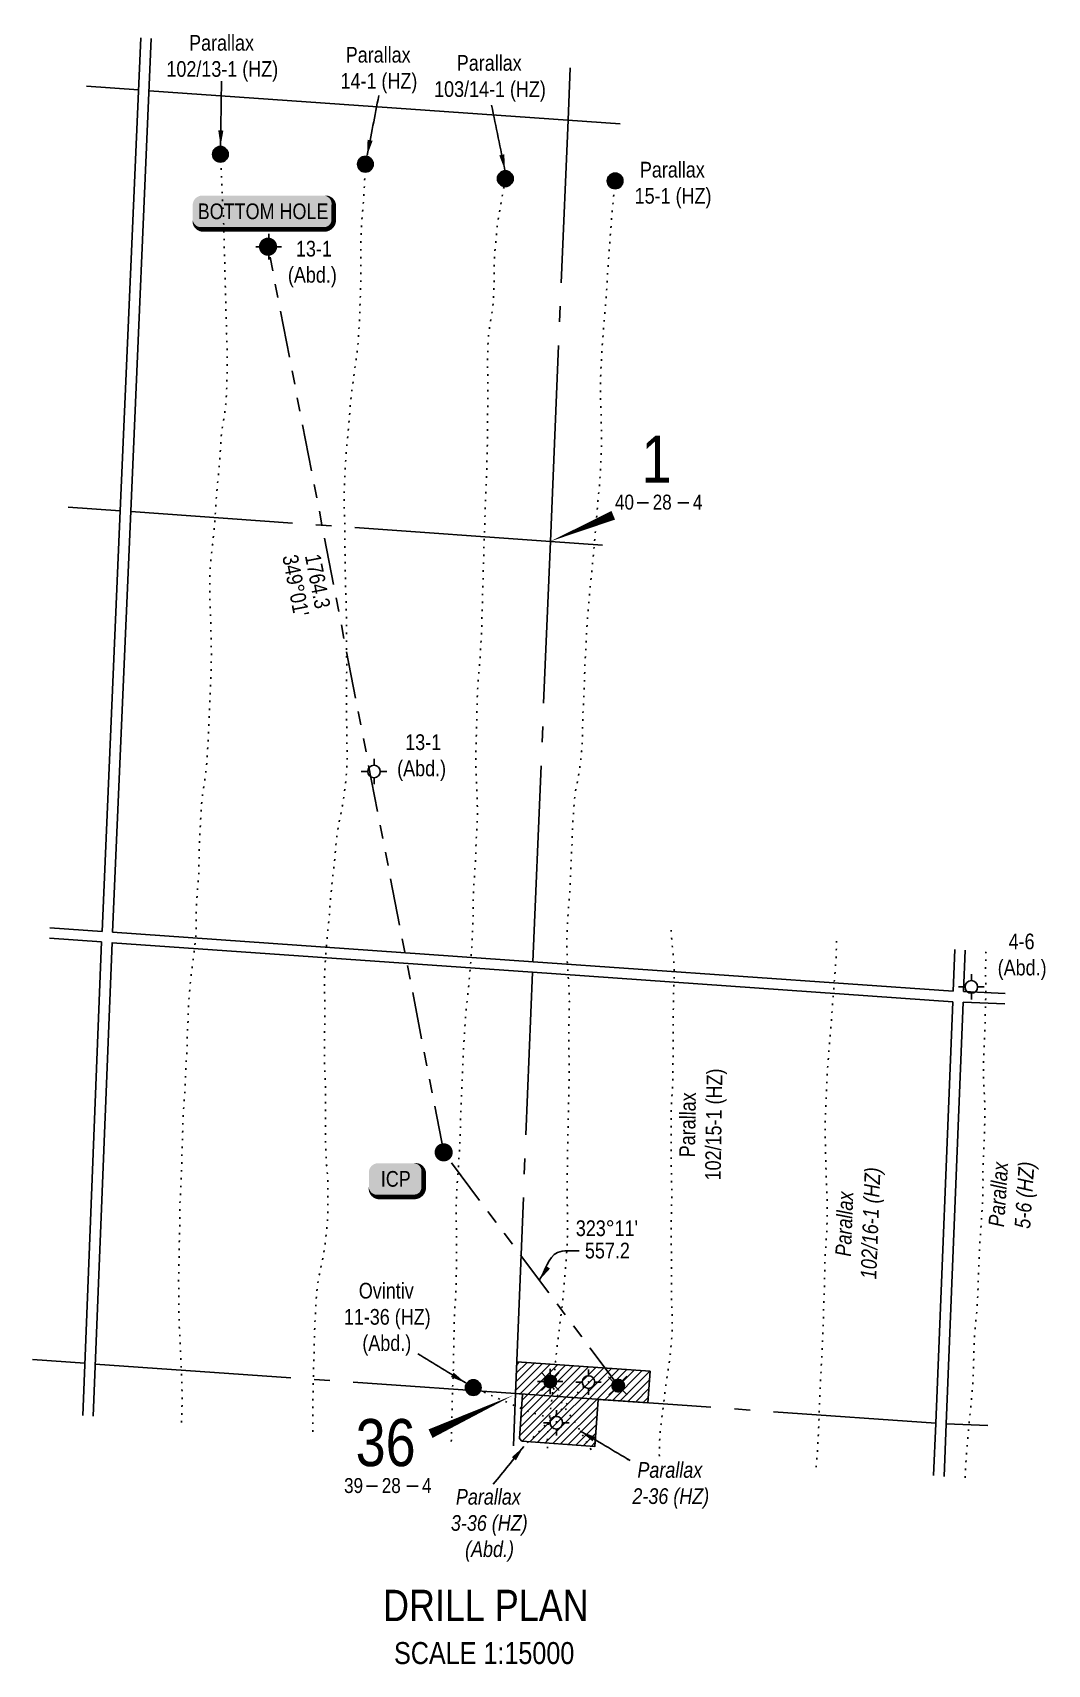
# Model space of a CAD drawing. Extents: x 301555 to 305504, y 5808283 to 5811840.
# Drawn here: x 304829 to 305476, y 5808348 to 5809388 of the extents above; entities that cross this region are included whole.
import ezdxf
from ezdxf.enums import TextEntityAlignment as Align

# ---------------------------------------------------------------- set-up
doc = ezdxf.new("R2010")
doc.units = 0
doc.header["$LTSCALE"] = 5
for name, pattern in [('foc-DOT', [1, 0.2, -0.8]), ('foc-DRILLPATH', [14.75, 6, -1.75, 1.75, -1.75, 1.75, -1.75]), ('foc-QUARTERLINE', [33, 25, -3, 2, -3])]:
    doc.linetypes.add(name, pattern=pattern)
for name, color, linetype in [('10', 1, 'Continuous'), ('9', 3, 'Continuous'), ('AS-DRILL', 8, 'foc-DOT'), ('AS-DRILL-T', 8, 'Continuous'), ('C-WS-S', 8, 'Continuous'), ('CG-NOTES', 7, 'Continuous'), ('DETAIL-T', 7, 'Continuous'), ('DRILL-T', 8, 'Continuous'), ('F-WS-S', 8, 'Continuous'), ('L-BD', 7, 'Continuous'), ('L-MON', 1, 'Continuous'), ('L-QSEC', 8, 'foc-QUARTERLINE'), ('L-SEC', 7, 'Continuous'), ('L-SECLBL', 7, 'Continuous'), ('P-PDRILLPATH', 12, 'foc-DRILLPATH'), ('P-PROPOSED', 10, 'Continuous')]:
    doc.layers.add(name, color=color, linetype=linetype)
doc.layers.add('P-PROPOSED-EXISTING-H', color=7, linetype='Continuous', true_color=0xffeebd)
doc.styles.add('80', font='ARIALN.TTF', dxfattribs={"height": 10})
doc.styles.add('80CG', font='ARIALN.TTF', dxfattribs={"height": 10})
doc.styles.add('80L', font='ARIALN.TTF', dxfattribs={"height": 10})
doc.styles.add('SIMPLEX', font='ARIALN.TTF')
doc.dimstyles.new('Compass 5 000', dxfattribs={"dimscale": 5, "dimtxt": 9, "dimasz": 2, "dimexe": 0.2, "dimexo": 0.0625, "dimgap": 0.5, "dimtad": 0, "dimtih": 1, "dimtoh": 1, "dimzin": 0, "dimdsep": 46, "dimtxsty": '80CG', "dimcen": 0.1, "dimse1": 1, "dimse2": 1, "dimclrd": 256, "dimclrt": 256, "dimaunit": 1, "dimadec": 4, "dimazin": 0, "dimtfac": 0.06, "dimtofl": 0, "dimtmove": 0, "dimatfit": 1, "dimfxl": 0.2, "dimtolj": 1, "dimtzin": 0, "dimlwd": -1, "dimarcsym": 0})

# ---------------------------------------------------------------- blocks, each defined once
blk = doc.blocks.new('GAS')
h = blk.add_hatch(color=255)
h.dxf.hatch_style = 1
edge = h.paths.add_edge_path()
edge.add_arc((0, 0), 0.9, 0, 360)
for p, q in [((-0.81, 0), (-1.62, 0)), ((-0.57, 0.57), (-1.14, 1.14)), ((0, 0.81), (0, 1.62)), ((0.57, 0.57), (1.14, 1.14)), ((1.62, 0), (0.81, 0)), ((-0.57, -0.57), (-1.14, -1.14)), ((0, -0.81), (0, -1.62)), ((1.14, -1.14), (0.57, -0.57))]:
    blk.add_line(p, q)
blk.add_circle((0, 0), 0.8)
blk = doc.blocks.new('GABD')
for p, q in [((-0.81, 0), (-1.62, 0)), ((0, 0.81), (0, 1.62)), ((1.62, 0), (0.81, 0)), ((0, -0.81), (0, -1.62))]:
    blk.add_line(p, q)
blk.add_circle((0, 0), 0.8)
blk = doc.blocks.new('WC')
at = {"layer": 'L-MON'}
h = blk.add_hatch(color=255, dxfattribs=at)
h.dxf.hatch_style = 1
edge = h.paths.add_edge_path()
edge.add_arc((0, 0), 0.9, 0, 360)
at = {"layer": 'L-MON', "color": 240, "flags": 128}
for points in [[(-0.62, 0.5), (-1.23, 1.12)], [(0.52, 0.61), (1.13, 1.21)], [(-1.18, -1.18), (-0.56, -0.57)], [(1.16, -1.18), (0.56, -0.57)]]:
    blk.add_lwpolyline(points, dxfattribs=at)
at = {"layer": 'L-MON', "color": 240}
for radius in [0.8, 0.373]:
    blk.add_circle((0, 0), radius, dxfattribs=at)
blk = doc.blocks.new('BH-Existing')
at = {"layer": 'AS-DRILL-T'}
h = blk.add_hatch(color=256, dxfattribs=at)
h.dxf.hatch_style = 1
edge = h.paths.add_edge_path()
edge.add_arc((0, 0), 0.5, 0, 360)
blk.add_circle((0, 0), 0.5, dxfattribs=at)
blk = doc.blocks.new('L-SECLBL')
at = {"layer": '9', "color": 7}
for p, q in [((-5.1, -27.8), (-12.3, -27.8)), ((20.7, -27.8), (13.5, -27.8))]:
    blk.add_line(p, q, dxfattribs=at)
at = {"layer": '10', "color": 2, "style": 'SIMPLEX'}
blk.add_attdef('SEC', text='', height=30, dxfattribs=at).set_placement((0, 0), align=Align.MIDDLE)
at = {"layer": '10', "color": 5, "style": '80L'}
blk.add_attdef('TWP', text='', height=9.5, dxfattribs=at).set_placement((-14.4, -27.4), align=Align.MIDDLE_RIGHT)
blk.add_attdef('RGE', text='', height=9.5, dxfattribs=at).set_placement((3.6, -27.4), align=Align.MIDDLE_CENTER)
blk.add_attdef('MER', text='', height=9.5, dxfattribs=at).set_placement((23.2, -27.4), align=Align.MIDDLE_LEFT)
blk = doc.blocks.new('plbh')
at = {"layer": 'L-MON'}
h = blk.add_hatch(color=255, dxfattribs=at)
h.dxf.hatch_style = 1
edge = h.paths.add_edge_path()
edge.add_arc((0, 0), 1.16, 0, 360)
h = blk.add_hatch(color=256, dxfattribs=at)
h.dxf.hatch_style = 1
h.paths.add_polyline_path([(-0.96, 0, 1), (0.96, 0, 1)])
h.paths.add_polyline_path([(0.91, 0, -1), (-0.91, 0, -1)], flags=16)
h.paths.add_polyline_path([(0.45, 0, -1), (-0.45, 0, -1)], flags=0)
h = blk.add_hatch(color=256, dxfattribs=at)
h.dxf.hatch_style = 1
h.paths.add_polyline_path([(-0.45, 0, 1), (0.45, 0, 1)])
h.paths.add_polyline_path([(0.4, 0, -1), (-0.4, 0, -1)], flags=16)
at = {"layer": 'L-MON', "color": 240}
for radius in [0.96, 0.91, 0.45, 0.4]:
    blk.add_circle((0, 0), radius, dxfattribs=at)
blk = doc.blocks.new('*U528')
h = blk.add_hatch(color=255)
edge = h.paths.add_edge_path()
edge.add_line((-11.5, -11.5), (11.5, -11.5))
edge.add_arc((11.5, -5.5), 6, 270, 360)
edge.add_line((17.5, -5.5), (17.5, 4))
edge.add_arc((11.5, 4), 6, 0, 90)
edge.add_line((11.5, 10), (-11.5, 10))
edge.add_arc((-11.5, 4), 6, 90, 180)
edge.add_line((-17.5, 4), (-17.5, -5.5))
edge.add_arc((-11.5, -5.5), 6, 180, 270)
at = {"color": 14, "flags": 128}
blk.add_lwpolyline([(-11.5, -11.5, 3, 3, 0), (11.5, -11.5, 3, 3, 0.414214), (17.5, -5.5, 3, 3, 0), (17.5, 4, 3, 0, 0.414214), (11.5, 10, 0, 0, 0), (-11.5, 10, 0, 0, 0.414214), (-17.5, 4, 0, 0, 0), (-17.5, -5.5, 0, 3, 0.414214)], format="xyseb", close=True, dxfattribs=at)
at = {"color": 14, "style": '80'}
blk.add_attdef('ENTER_TEXT_001', (-26.8, -4.9), '', height=10, dxfattribs=at)
blk = doc.blocks.new('*U529')
h = blk.add_hatch(color=255)
edge = h.paths.add_edge_path()
edge.add_line((-39, -11.5), (39, -11.5))
edge.add_arc((39, -5.5), 6, 270, 360)
edge.add_line((45, -5.5), (45, 4))
edge.add_arc((39, 4), 6, 0, 90)
edge.add_line((39, 10), (-39, 10))
edge.add_arc((-39, 4), 6, 90, 180)
edge.add_line((-45, 4), (-45, -5.5))
edge.add_arc((-39, -5.5), 6, 180, 270)
at = {"color": 14, "flags": 128}
blk.add_lwpolyline([(-39, -11.5, 3, 3, 0), (39, -11.5, 3, 3, 0.414214), (45, -5.5, 3, 3, 0), (45, 4, 3, 0, 0.414214), (39, 10, 0, 0, 0), (-39, 10, 0, 0, 0.414214), (-45, 4, 0, 0, 0), (-45, -5.5, 0, 3, 0.414214)], format="xyseb", close=True, dxfattribs=at)
at = {"color": 14, "style": '80'}
blk.add_attdef('ENTER_TEXT_001', (-26.8, -4.9), '', height=10, dxfattribs=at)

msp = doc.modelspace()

# ---------------------------------------------------------------- hatches: boundary and pattern name
at = {"layer": 'P-PROPOSED-EXISTING-H'}
h = msp.add_hatch(dxfattribs=at)
h.set_pattern_fill('ANSI31', color=256, scale=1.16659, style=0)
h.set_pattern_definition([(45, (204316.027, 3872232.2263), (-2.619068446, 2.619068446), [])])
h.paths.add_polyline_path([(305222.41, 5808534.521), (305220.986, 5808514.252), (305189.4, 5808516.471), (305187.298, 5808486.546), (305140.716, 5808489.818), (305139.17, 5808491.597), (305141.155, 5808519.859), (305136.597, 5808520.179), (305137.411, 5808540.49)])

# ---------------------------------------------------------------- linework, layer by layer
at = {"layer": 'AS-DRILL', "flags": 128}
for points in [[(304923.502, 5808501.73), (304923.748, 5808506.508), (304923.852, 5808512.905), (304923.871, 5808519.206), (304923.797, 5808525.671), (304923.494, 5808531.898), (304923.203, 5808538.292), (304923.016, 5808544.688), (304922.706, 5808551.079), (304922.368, 5808557.438), (304922.06, 5808563.895), (304921.838, 5808570.326), (304921.861, 5808576.727), (304921.852, 5808583.126), (304921.687, 5808589.491), (304921.707, 5808595.888), (304921.903, 5808602.352), (304922.009, 5808608.55), (304922.084, 5808614.982), (304922.236, 5808621.348), (304922.437, 5808627.778), (304922.48, 5808634.145), (304922.509, 5808640.609), (304922.801, 5808647.036), (304923.127, 5808653.428), (304923.364, 5808659.823), (304923.618, 5808666.218), (304923.82, 5808672.582), (304923.972, 5808678.944), (304924.206, 5808685.34), (304924.398, 5808691.704), (304924.648, 5808698.099), (304925.073, 5808704.517), (304925.505, 5808710.972), (304925.883, 5808717.392), (304926.159, 5808723.753), (304926.422, 5808730.147), (304926.821, 5808736.5), (304927.111, 5808742.96), (304927.289, 5808749.391), (304927.598, 5808755.751), (304927.861, 5808761.979), (304928.06, 5808768.339), (304928.492, 5808774.79), (304929.111, 5808781.227), (304929.717, 5808787.331), (304930.506, 5808793.681), (304931.343, 5808799.923), (304932.118, 5808806.243), (304932.734, 5808812.544), (304932.861, 5808819.007), (304932.797, 5808825.472), (304933.038, 5808831.9), (304933.491, 5808838.281), (304934.022, 5808844.591), (304934.472, 5808850.975), (304934.654, 5808857.339), (304934.723, 5808863.805), (304934.917, 5808870.202), (304935.269, 5808876.557), (304935.581, 5808882.916), (304935.875, 5808889.309), (304936.311, 5808895.69), (304937.007, 5808902.051), (304937.926, 5808908.149), (304938.86, 5808914.48), (304939.554, 5808920.877), (304939.98, 5808927.229), (304940.376, 5808933.614), (304940.679, 5808940.074), (304940.894, 5808946.504), (304941.162, 5808952.832), (304941.448, 5808959.222), (304941.695, 5808965.617), (304942.046, 5808971.938), (304942.379, 5808978.33), (304942.526, 5808984.726), (304942.593, 5808991.125), (304942.501, 5808997.391), (304942.356, 5809003.822), (304942.211, 5809010.186), (304942.015, 5809016.616), (304941.763, 5809023.044), (304941.546, 5809029.508), (304941.507, 5809035.938), (304941.671, 5809042.337), (304942.009, 5809048.762), (304942.633, 5809055.162), (304943.377, 5809061.487), (304944.018, 5809067.886), (304944.603, 5809074.225), (304945.08, 5809080.607), (304945.481, 5809087.027), (304945.912, 5809093.444), (304946.448, 5809099.821), (304947.093, 5809106.224), (304947.695, 5809112.662), (304948.163, 5809119.011), (304948.518, 5809125.432), (304949.021, 5809131.814), (304949.933, 5809138.146), (304950.954, 5809144.463), (304951.696, 5809150.815), (304952.186, 5809157.191), (304952.465, 5809163.478), (304952.574, 5809169.842), (304952.652, 5809176.271), (304952.668, 5809182.665), (304952.538, 5809189.062), (304952.33, 5809195.492), (304952.136, 5809201.889), (304951.949, 5809208.355), (304951.786, 5809214.516), (304951.645, 5809220.814), (304951.445, 5809227.21), (304951.268, 5809233.606), (304951.124, 5809239.97), (304950.932, 5809246.333), (304950.751, 5809252.698), (304950.599, 5809259.063), (304950.445, 5809265.424), (304950.217, 5809271.722), (304949.888, 5809278.147), (304949.555, 5809284.472), (304949.246, 5809290.896), (304948.941, 5809297.257), (304948.711, 5809302.15), (304948.341, 5809310.138)], [(305007.324, 5808495.844), (305007.338, 5808500.11), (305007.198, 5808506.61), (305007.238, 5808513.074), (305007.411, 5808519.472), (305007.51, 5808525.903), (305007.676, 5808532.369), (305007.868, 5808538.733), (305008.036, 5808545.161), (305008.155, 5808551.528), (305008.311, 5808557.994), (305008.596, 5808564.418), (305008.952, 5808570.875), (305009.274, 5808577.301), (305009.655, 5808583.721), (305010.379, 5808590.047), (305011.47, 5808596.351), (305012.8, 5808602.646), (305014.085, 5808608.88), (305015.049, 5808615.206), (305015.789, 5808621.495), (305016.47, 5808627.826), (305016.812, 5808634.181), (305016.867, 5808640.514), (305016.927, 5808646.846), (305016.926, 5808653.215), (305016.62, 5808659.539), (305016.104, 5808665.885), (305015.718, 5808672.305), (305015.512, 5808678.635), (305015.381, 5808684.999), (305015.365, 5808691.432), (305015.412, 5808697.898), (305015.418, 5808704.366), (305015.406, 5808710.799), (305015.259, 5808717.197), (305015.026, 5808723.591), (305014.819, 5808729.988), (305014.741, 5808736.353), (305014.748, 5808742.748), (305014.773, 5808749.108), (305014.882, 5808755.469), (305015.031, 5808761.932), (305015, 5808768.298), (305014.805, 5808774.661), (305014.737, 5808781.092), (305014.857, 5808787.493), (305015.168, 5808793.915), (305015.623, 5808800.265), (305016.087, 5808806.649), (305016.618, 5808812.992), (305017.286, 5808819.324), (305017.855, 5808825.596), (305018.32, 5808832.013), (305018.851, 5808838.357), (305019.462, 5808844.494), (305020.154, 5808850.858), (305020.917, 5808857.312), (305021.545, 5808863.646), (305022.044, 5808869.924), (305022.765, 5808876.25), (305023.768, 5808882.605), (305024.953, 5808888.859), (305026.17, 5808895.142), (305027.176, 5808901.427), (305027.993, 5808907.742), (305028.61, 5808914.043), (305029.025, 5808920.464), (305029.155, 5808926.861), (305029.105, 5808933.262), (305028.974, 5808939.625), (305028.879, 5808945.991), (305028.848, 5808952.357), (305028.863, 5808958.789), (305028.882, 5808965.156), (305028.848, 5808971.556), (305028.877, 5808977.923), (305028.899, 5808984.288), (305028.851, 5808990.655), (305028.774, 5808997.02), (305028.739, 5809003.386), (305028.761, 5809009.754), (305028.717, 5809016.221), (305028.584, 5809022.618), (305028.375, 5809029.048), (305028.155, 5809035.442), (305028.033, 5809041.872), (305027.925, 5809048.232), (305027.827, 5809054.531), (305027.76, 5809060.895), (305027.724, 5809067.225), (305027.682, 5809073.592), (305027.544, 5809079.959), (305027.302, 5809086.287), (305027.221, 5809092.586), (305027.446, 5809098.948), (305027.721, 5809105.442), (305028.015, 5809111.933), (305028.496, 5809118.282), (305029.056, 5809124.658), (305029.624, 5809131.063), (305030.229, 5809137.501), (305030.718, 5809143.85), (305031.152, 5809150.268), (305031.796, 5809156.567), (305032.633, 5809162.878), (305033.49, 5809169.186), (305034.422, 5809175.517), (305035.307, 5809181.856), (305035.993, 5809188.217), (305036.494, 5809194.632), (305036.87, 5809201.019), (305037.122, 5809207.381), (305037.368, 5809213.743), (305037.637, 5809220.104), (305037.801, 5809226.432), (305037.893, 5809232.8), (305037.909, 5809239.165), (305037.846, 5809245.566), (305037.836, 5809251.965), (305038.018, 5809258.329), (305038.35, 5809264.687), (305038.801, 5809271.105), (305039.36, 5809277.447), (305039.858, 5809283.792), (305040.202, 5809290.117), (305040.438, 5809296.479), (305040.519, 5809298.344), (305040.82, 5809303.833)], [(305156.997, 5808485.319), (305156.932, 5808487.055), (305156.88, 5808490.086), (305157.135, 5808496.448), (305157.475, 5808499.593), (305157.924, 5808502.798), (305158.794, 5808509.101), (305159.628, 5808515.413), (305160.366, 5808521.805), (305160.952, 5808528.11), (305161.574, 5808534.447), (305162.197, 5808540.817), (305162.815, 5808547.154), (305163.557, 5808553.509), (305164.346, 5808559.859), (305165.113, 5808566.18), (305165.892, 5808572.534), (305166.661, 5808578.885), (305167.27, 5808585.256), (305167.744, 5808591.572), (305168.049, 5808594.756), (305168.617, 5808601.098), (305169.079, 5808607.448), (305169.454, 5808613.801), (305169.664, 5808620.098), (305169.787, 5808626.498), (305169.765, 5808632.831), (305169.659, 5808639.163), (305169.602, 5808645.561), (305169.553, 5808651.895), (305169.558, 5808658.263), (305169.656, 5808664.594), (305169.782, 5808671.058), (305169.892, 5808677.458), (305169.992, 5808683.756), (305170.058, 5808686.989), (305170.208, 5808693.385), (305170.348, 5808699.785), (305170.507, 5808706.147), (305170.629, 5808712.58), (305170.718, 5808718.945), (305170.846, 5808725.309), (305170.826, 5808731.708), (305170.72, 5808734.875), (305170.597, 5808738.039), (305170.54, 5808744.436), (305170.628, 5808750.768), (305170.676, 5808757.201), (305170.808, 5808763.568), (305170.937, 5808769.931), (305170.83, 5808776.33), (305170.45, 5808782.817), (305170.179, 5808786.041), (305169.767, 5808792.459), (305169.511, 5808798.888), (305169.352, 5808805.32), (305169.419, 5808811.719), (305169.691, 5808818.08), (305169.845, 5808821.239), (305170.202, 5808827.563), (305170.7, 5808833.975), (305171.229, 5808840.423), (305171.594, 5808846.776), (305171.806, 5808853.206), (305172.076, 5808859.601), (305172.419, 5808865.989), (305172.726, 5808872.382), (305172.923, 5808878.779), (305173.218, 5808885.139), (305173.65, 5808891.557), (305174.101, 5808897.907), (305174.921, 5808904.286), (305175.503, 5808907.398), (305176.126, 5808910.536), (305177.241, 5808916.769), (305178.106, 5808923.11), (305178.783, 5808929.508), (305179.218, 5808935.926), (305179.361, 5808942.325), (305179.448, 5808948.723), (305179.67, 5808955.086), (305179.991, 5808961.408), (305180.336, 5808967.766), (305180.6, 5808974.158), (305180.73, 5808980.557), (305180.957, 5808986.954), (305181.33, 5808993.34), (305181.691, 5808999.764), (305182.011, 5809006.157), (305182.403, 5809012.509), (305182.939, 5809018.956), (305183.473, 5809025.367), (305184.02, 5809031.677), (305184.616, 5809038.048), (305185.247, 5809044.451), (305185.899, 5809050.783), (305186.438, 5809057.16), (305187.002, 5809063.569), (305187.582, 5809069.941), (305188.09, 5809076.286), (305188.643, 5809082.662), (305189.188, 5809089.005), (305189.774, 5809095.38), (305190.344, 5809101.753), (305190.765, 5809108.174), (305191.097, 5809114.533), (305191.351, 5809120.858), (305191.448, 5809127.326), (305191.416, 5809133.759), (305191.288, 5809140.122), (305191.086, 5809146.552), (305190.914, 5809152.918), (305190.781, 5809159.248), (305190.82, 5809165.682), (305191.032, 5809172.145), (305191.359, 5809178.534), (305191.738, 5809184.89), (305192.152, 5809191.209), (305192.668, 5809197.59), (305193.192, 5809203.901), (305193.717, 5809210.245), (305194.223, 5809216.626), (305194.665, 5809222.977), (305195.05, 5809229.333), (305195.45, 5809235.719), (305195.897, 5809242.103), (305196.346, 5809248.553), (305196.774, 5809254.975), (305197.264, 5809261.353), (305197.784, 5809267.734), (305198.331, 5809274.144), (305198.885, 5809280.454), (305199.524, 5809286.82), (305200.15, 5809293.19)], [(305228.36, 5808480.265), (305228.325, 5808481.912), (305228.389, 5808488.311), (305228.751, 5808494.668), (305229.462, 5808500.991), (305230.292, 5808507.303), (305231.076, 5808513.69), (305231.789, 5808519.98), (305232.577, 5808526.33), (305233.518, 5808532.561), (305234.49, 5808538.82), (305235.312, 5808545.166), (305235.912, 5808551.47), (305236.4, 5808557.886), (305236.627, 5808564.278), (305236.479, 5808570.643), (305236.258, 5808576.873), (305236.137, 5808583.236), (305236.136, 5808589.605), (305236.161, 5808596.036), (305236.115, 5808602.466), (305236.052, 5808608.864), (305235.966, 5808615.292), (305235.838, 5808621.723), (305235.826, 5808628.155), (305236, 5808634.487), (305236.201, 5808640.917), (305236.283, 5808647.349), (305236.214, 5808653.784), (305236.053, 5808660.148), (305235.852, 5808666.612), (305235.781, 5808672.976), (305235.847, 5808679.442), (305235.857, 5808685.844), (305235.836, 5808692.21), (305235.855, 5808698.574), (305236.071, 5808705.037), (305236.53, 5808711.321), (305236.862, 5808717.509), (305236.921, 5808723.875), (305236.983, 5808730.241), (305237.22, 5808736.57), (305237.295, 5808743.002), (305237.183, 5808749.435), (305237.109, 5808755.9), (305237.193, 5808762.235), (305237.345, 5808768.597), (305237.448, 5808775.062), (305237.633, 5808781.326), (305237.8, 5808787.724), (305237.662, 5808794.088), (305237.151, 5808800.467), (305236.474, 5808806.796), (305235.928, 5808813.14), (305235.866, 5808815.979)], [(305328.325, 5808473.185), (305328.699, 5808477.528), (305329.237, 5808483.905), (305329.62, 5808490.329), (305329.925, 5808496.721), (305330.179, 5808503.183), (305330.405, 5808509.679), (305330.655, 5808516.041), (305330.944, 5808522.368), (305331.214, 5808528.729), (305331.529, 5808535.121), (305331.858, 5808541.61), (305332.154, 5808547.97), (305332.519, 5808554.361), (305332.809, 5808560.721), (305332.955, 5808567.053), (305333.095, 5808573.416), (305333.382, 5808579.776), (305333.613, 5808586.239), (305333.728, 5808592.639), (305333.858, 5808599.069), (305334.038, 5808605.434), (305334.386, 5808611.825), (305334.808, 5808618.21), (305335.176, 5808624.534), (305335.391, 5808630.994), (305335.409, 5808637.395), (305335.316, 5808643.76), (305335.149, 5808650.125), (305334.926, 5808656.486), (305334.682, 5808662.847), (305334.487, 5808669.243), (305334.315, 5808675.572), (305334.213, 5808681.804), (305334.137, 5808688.169), (305334.23, 5808694.6), (305334.465, 5808700.996), (305334.688, 5808707.359), (305334.927, 5808713.754), (305335.192, 5808720.082), (305335.59, 5808726.468), (305336.077, 5808732.814), (305336.585, 5808739.195), (305337.126, 5808745.572), (305337.7, 5808751.944), (305338.198, 5808758.323), (305338.6, 5808764.645), (305339.05, 5808770.996), (305339.538, 5808777.378), (305340.004, 5808783.724), (305340.534, 5808790.068), (305341.165, 5808799.614), (305341.335, 5808805.976), (305341.355, 5808808.572)], [(305423.475, 5808466.446), (305423.539, 5808469.304), (305423.853, 5808475.66), (305424.339, 5808482.009), (305424.868, 5808488.419), (305425.364, 5808494.835), (305425.935, 5808501.207), (305426.638, 5808507.538), (305427.297, 5808513.87), (305427.829, 5808520.514), (305428.246, 5808526.532), (305428.55, 5808532.921), (305428.787, 5808539.284), (305429.009, 5808545.68), (305429.186, 5808552.045), (305429.556, 5808558.398), (305430.13, 5808564.841), (305430.702, 5808571.25), (305431.226, 5808577.694), (305431.559, 5808584.052), (305431.754, 5808590.446), (305431.989, 5808596.842), (305432.245, 5808603.27), (305432.482, 5808609.632), (305432.747, 5808616.027), (305433.224, 5808622.473), (305433.736, 5808628.788), (305434.107, 5808635.175), (305434.449, 5808641.566), (305434.739, 5808647.926), (305434.826, 5808654.291), (305434.796, 5808660.724), (305434.878, 5808667.156), (305435.188, 5808673.582), (305435.501, 5808679.941), (305435.713, 5808686.338), (305435.925, 5808692.735), (305436.024, 5808699.066), (305435.923, 5808705.495), (305435.641, 5808711.821), (305435.289, 5808718.31), (305435.123, 5808724.672), (305435.175, 5808731.001), (305435.373, 5808737.399), (305435.687, 5808743.754), (305435.981, 5808750.148), (305436.15, 5808756.546), (305436.267, 5808762.91), (305436.456, 5808769.241), (305436.623, 5808775.606), (305436.571, 5808782.003), (305436.457, 5808788.369), (305436.482, 5808794.77), (305436.704, 5808801.43), (305436.732, 5808801.874)], [(305162.652, 5808501.572), (305162.664, 5808501.612), (305162.76, 5808501.928), (305162.789, 5808502.317), (305162.501, 5808502.793), (305161.797, 5808503.368), (305160.676, 5808503.96), (305159.121, 5808504.533), (305157.199, 5808505.087), (305153.551, 5808506.121), (305149.73, 5808507.189), (305147.664, 5808507.742), (305145.77, 5808508.339), (305144.003, 5808509.037), (305141.738, 5808510.038), (305140.486, 5808510.596), (305140.112, 5808510.758), (305109.666, 5808523.997)], [(305183.156, 5808527.516), (305183.166, 5808527.515), (305183.207, 5808527.54), (305183.225, 5808527.57), (305183.219, 5808527.593), (305183.204, 5808527.63), (305183.184, 5808527.635), (305183.183, 5808527.608), (305183.198, 5808527.561), (305183.196, 5808527.534), (305183.186, 5808527.521), (305183.149, 5808527.513), (305183.115, 5808527.507), (305183.12, 5808527.537), (305183.121, 5808527.557), (305183.151, 5808527.656), (305183.176, 5808527.692), (305183.204, 5808527.72), (305183.232, 5808527.749), (305183.25, 5808527.785), (305183.254, 5808527.792), (305183.216, 5808527.763), (305183.133, 5808527.697), (305183.012, 5808527.601), (305182.858, 5808527.491), (305182.672, 5808527.362), (305182.477, 5808527.226), (305182.264, 5808527.078), (305182.034, 5808526.903), (305181.782, 5808526.703), (305181.523, 5808526.474), (305181.146, 5808526.068), (305180.747, 5808525.591), (305180.298, 5808525.058), (305179.778, 5808524.489), (305179.207, 5808523.898), (305178.596, 5808523.292), (305177.951, 5808522.677), (305177.276, 5808522), (305176.559, 5808521.245), (305175.793, 5808520.452), (305174.982, 5808519.617), (305174.151, 5808518.76), (305173.299, 5808517.897), (305172.406, 5808517.015), (305171.467, 5808516.072), (305170.502, 5808515.057), (305169.484, 5808513.967), (305168.396, 5808512.789), (305167.232, 5808511.535), (305165.988, 5808510.224), (305164.667, 5808508.886), (305163.254, 5808507.518), (305161.749, 5808506.101), (305160.193, 5808504.635), (305158.573, 5808503.099), (305156.914, 5808501.494), (305155.264, 5808499.859), (305153.643, 5808498.213), (305152.018, 5808496.55), (305150.36, 5808494.875), (305148.681, 5808493.188), (305146.992, 5808491.497), (305145.265, 5808489.792), (305143.528, 5808488.074), (305141.84, 5808486.393)], [(305158.78, 5808527.863), (305158.763, 5808527.854), (305158.609, 5808527.757), (305158.558, 5808527.726), (305158.527, 5808527.697), (305158.516, 5808527.677), (305158.512, 5808527.587), (305158.55, 5808527.452), (305158.613, 5808527.286), (305158.695, 5808527.08), (305158.799, 5808526.835), (305158.947, 5808526.549), (305159.131, 5808526.221), (305159.36, 5808525.849), (305159.606, 5808525.428), (305159.858, 5808524.968), (305160.126, 5808524.5), (305160.436, 5808523.991), (305160.771, 5808523.437), (305161.146, 5808522.821), (305161.547, 5808522.158), (305161.961, 5808521.434), (305162.391, 5808520.676), (305162.857, 5808519.897), (305163.338, 5808519.093), (305163.808, 5808518.241), (305164.299, 5808517.35), (305164.826, 5808516.428), (305165.382, 5808515.492), (305165.971, 5808514.547), (305166.574, 5808513.592), (305167.194, 5808512.603), (305167.816, 5808511.631), (305168.471, 5808510.654), (305169.165, 5808509.662), (305169.872, 5808508.669), (305170.592, 5808507.653), (305171.326, 5808506.586), (305172.067, 5808505.509), (305172.813, 5808504.411), (305173.589, 5808503.276), (305174.349, 5808502.114), (305175.073, 5808500.938), (305175.786, 5808499.758), (305176.496, 5808498.585), (305177.204, 5808497.433), (305177.916, 5808496.243), (305178.615, 5808495.031), (305179.311, 5808493.829), (305179.991, 5808492.664), (305180.696, 5808491.454), (305181.364, 5808490.297), (305182.106, 5808489.016), (305182.806, 5808487.827), (305183.512, 5808486.638), (305184.218, 5808485.438), (305184.93, 5808484.232), (305185.653, 5808483.042)]]:
    msp.add_lwpolyline(points, dxfattribs=at)
at = {"layer": 'L-QSEC'}
for p, q in [((305170.1, 5809331.863), (305171.494, 5809365.178)), ((305158.862, 5809063.428), (305170.1, 5809331.863)), ((304884.486, 5809082.875), (304851.206, 5809085.234)), ((305158.862, 5809063.428), (304891.177, 5809082.401)), ((305147.644, 5808795.482), (305158.862, 5809063.428)), ((305192.123, 5809061.071), (305158.862, 5809063.428)), ((305136.597, 5808520.179), (305147.364, 5808788.78)), ((304828.54, 5808541.812), (304861.804, 5808539.476)), ((304868.496, 5808539.006), (305136.592, 5808520.179)), ((305136.592, 5808520.181), (305135.26, 5808486.859)), ((305136.597, 5808520.179), (305404.626, 5808501.356)), ((305411.329, 5808500.937), (305437.937, 5808499.911))]:
    msp.add_line(p, q, dxfattribs=at)
at = {"layer": 'L-SEC'}
for p, q in [((304884.486, 5809082.875), (304897.55, 5809384.454)), ((304891.185, 5809082.585), (304904.241, 5809383.983)), ((304862.846, 5809353.482), (304896.107, 5809351.142)), ((304902.798, 5809350.671), (305203.362, 5809329.523)), ((304872.833, 5808814.779), (304884.486, 5809082.875)), ((304879.524, 5808814.31), (304891.185, 5809082.584)), ((304839.571, 5808817.115), (304872.833, 5808814.779)), ((304839.281, 5808810.414), (304872.542, 5808808.078)), ((304860.472, 5808506.156), (304872.542, 5808808.078)), ((304867.164, 5808505.687), (304879.242, 5808807.81)), ((304879.234, 5808807.608), (305147.364, 5808788.78)), ((304879.241, 5808807.787), (304879.241, 5808807.799)), ((304879.524, 5808814.31), (305147.833, 5808795.469)), ((305415.751, 5808776.691), (305147.833, 5808795.469)), ((305415.751, 5808776.691), (305416.83, 5808803.272)), ((305423.522, 5808802.802), (305422.45, 5808776.406)), ((305147.364, 5808788.78), (305415.485, 5808769.953)), ((305422.45, 5808776.406), (305449.059, 5808775.274)), ((305415.485, 5808769.953), (305404.626, 5808501.356)), ((305422.179, 5808769.706), (305411.329, 5808500.937)), ((305422.179, 5808769.706), (305448.788, 5808768.574)), ((305404.629, 5808501.195), (305403.284, 5808467.876)), ((305411.329, 5808500.937), (305409.975, 5808467.402))]:
    msp.add_line(p, q, dxfattribs=at)
at = {"layer": 'L-SECLBL', "flags": 128}
for points in [[(305158.862, 5809063.428, 0, 6, 0), (305198.939, 5809080.065, 0, 0, 0)], [(305135.285, 5808519.181, 0, 6, 0), (305082.383, 5808494.638, 0, 0, 0)]]:
    msp.add_lwpolyline(points, format="xyseb", dxfattribs=at)
at = {"layer": 'P-PDRILLPATH'}
msp.add_line((305202.045, 5808525.259), (305090.763, 5808673.952), dxfattribs=at)
at = {"layer": 'P-PROPOSED', "flags": 128}
msp.add_lwpolyline([(305222.41, 5808534.521), (305220.986, 5808514.252), (305189.4, 5808516.471), (305187.298, 5808486.546), (305140.716, 5808489.818), (305139.17, 5808491.597), (305141.155, 5808519.859), (305136.597, 5808520.179), (305137.411, 5808540.49)], close=True, dxfattribs=at)

# ---------------------------------------------------------------- block references
at = {"layer": 'AS-DRILL-T'}
for p, xscale, yscale, zscale in [((304948.341, 5809310.138), 9.999340799999999, 9.999340799999999, 9.999340799999999), ((305040.82, 5809303.833), 9.999340799999999, 9.999340799999999, 9.999340799999999), ((305130.103, 5809294.625), 9.999340799999999, 9.999340799999999, 9.999340799999999), ((305200.15, 5809293.19), 9.999340799999999, 9.999340799999999, 9.999340799999999), ((305109.666, 5808523.997), 9.999999999999996, 9.999999999999996, 9.999999999999996)]:
    msp.add_blockref('BH-Existing', p, dxfattribs=dict(at, xscale=xscale, yscale=yscale, zscale=zscale))
at = {"layer": 'C-WS-S', "xscale": 4.999670399999999, "yscale": 4.999670399999999, "zscale": 4.999670399999999}
msp.add_blockref('GAS', (305158.78, 5808527.863), dxfattribs=at)
at = {"layer": 'CG-NOTES'}
ref = msp.add_blockref('*U528', (305060.523, 5808657.051), dxfattribs=dict(at, xscale=0.99993408, yscale=0.99993408, zscale=0.99993408))
ref.add_attrib('ENTER_TEXT_001', 'ICP', (305050.684, 5808652.048), dxfattribs={"layer": '0', "color": 14, "height": 9.9993, "style": '80'})
at = {"layer": 'F-WS-S', "xscale": 4.999670399999999, "yscale": 4.999670399999999}
for p, zscale in [((304979.143, 5809251.263), 1.6666665), ((305427.387, 5808779.415), 4.999670399999999), ((305183.156, 5808527.516), 4.999670399999999), ((305162.652, 5808501.572), 4.999670399999999)]:
    msp.add_blockref('GABD', p, dxfattribs=dict(at, zscale=zscale))
at = {"layer": 'L-MON', "xscale": 4.999670399999999, "yscale": 4.999670399999999, "zscale": 4.999670399999999}
msp.add_blockref('plbh', (305090.763, 5808673.952), dxfattribs=at)
at = {"layer": 'L-MON', "color": 3, "xscale": 4.999670399999999, "yscale": 4.999670399999999, "zscale": 4.999670399999999}
msp.add_blockref('WC', (305202.045, 5808525.259), dxfattribs=at)
at = {"layer": 'L-SECLBL', "xscale": 0.99993408, "yscale": 0.99993408, "zscale": 0.99993408}
msp.add_blockref('L-SECLBL', (305226.56, 5809115.829), dxfattribs=at).add_auto_attribs({'SEC': '1', 'TWP': '40', 'RGE': '28', 'MER': '4'})
at = {"layer": 'L-SECLBL'}
msp.add_blockref('L-SECLBL', (305053.745, 5808488.957), dxfattribs=at).add_auto_attribs({'SEC': '36', 'TWP': '39', 'RGE': '28', 'MER': '4'})

# ---------------------------------------------------------------- texts
at = {"layer": 'DETAIL-T', "color": 3, "insert": (305002.947, 5808395.108), "char_height": 19.99868, "width": 225.81931, "attachment_point": 1, "style": '80CG'}
msp.add_mtext('\\pi49.162;DRILL PLAN\\P\\pi56.164;{\\H0.7x;SCALE 1:15000}', dxfattribs=at)
at = {"layer": 'DRILL-T', "attachment_point": 1, "style": '80L', "bg_fill": 3, "box_fill_scale": 1.15, "bg_fill_color": 256, "bg_fill_true_color": 256, "bg_fill_transparency": 0}
for s, width, insert, char_height in [('\\pi15.16;Parallax\\P\\pi0.68231;102/13-1 (HZ)', 70.73932, (304913.212, 5809386.203), 9.99934), ('\\pi4.0051;Parallax\\P\\pi0.6765;15-1 (HZ)', 48.43038, (305211.94, 5809305.354), 9.99934), ('\\pi5.514;13-1\\P\\pi0.39566;(Abd.)', 30.61392, (305060.699, 5808940.418), 10.00456), ('\\pi7.3595;4-6\\P\\pi0.39546;(Abd.)', 30.59795, (305443.792, 5808813.395), 9.99934), ('\\pi3.5748;{\\fArial Narrow|b0|i1|c0|p34;Parallax\\P\\pi0.34688;3-36 (HZ)\\P\\pi9.4267;(Abd.)}', 48.43038, (305094.996, 5808459.387), 10.00456)]:
    msp.add_mtext_dynamic_manual_height_columns(s, width=width, gutter_width=50, heights=[0], dxfattribs=dict(at, insert=insert, char_height=char_height))
at = {"layer": 'L-BD', "style": '80L'}
for s, p in [("349°01'", (304996.445, 5809035.291)), ('1764.3', (305010.433, 5809038.006))]:
    msp.add_text(s, height=9.9993, rotation=280.9831, dxfattribs=at).set_placement(p, align=Align.MIDDLE)
for s, p in [("323°11'", (305194.882, 5808625.6)), ('557.2', (305195.214, 5808611.355))]:
    msp.add_text(s, height=9.9993, dxfattribs=at).set_placement(p, align=Align.MIDDLE)

# ---------------------------------------------------------------- leaders
at = {"layer": 'L-BD', "path_type": 1}
msp.add_leader([(305151.785, 5808592.416), (305163.28, 5808610.06), (305177.129, 5808611.263)], dimstyle='Compass 5 000', override={"dimgap": 0.5, "dimtad": 0}, dxfattribs=at)

# ---------------------------------------------------------------- next in the draw order: linework, layer by layer
at = {"layer": 'AS-DRILL', "flags": 128}
msp.add_lwpolyline([(305095.633, 5808489.642), (305095.736, 5808491.597), (305095.92, 5808498.095), (305095.988, 5808504.594), (305096.127, 5808510.96), (305096.276, 5808517.326), (305096.456, 5808523.721), (305096.726, 5808530.115), (305096.963, 5808536.511), (305097.057, 5808542.845), (305097.171, 5808549.243), (305097.329, 5808555.608), (305097.454, 5808562.038), (305097.631, 5808568.436), (305097.935, 5808574.829), (305098.316, 5808581.252), (305098.613, 5808587.646), (305098.784, 5808594.074), (305098.891, 5808600.475), (305098.886, 5808606.907), (305098.9, 5808613.308), (305098.943, 5808619.708), (305098.841, 5808626.141), (305098.691, 5808632.539), (305098.711, 5808638.936), (305098.913, 5808645.367), (305099.243, 5808651.759), (305099.681, 5808658.11), (305100.166, 5808664.525), (305100.565, 5808670.878), (305100.945, 5808677.268), (305101.307, 5808683.625), (305101.447, 5808689.954), (305101.603, 5808696.32), (305101.822, 5808702.683), (305102.081, 5808709.041), (305102.413, 5808715.399), (305102.67, 5808721.727), (305102.906, 5808728.09), (305103.2, 5808734.416), (305103.509, 5808740.776), (305103.847, 5808747.134), (305104.265, 5808753.452), (305104.733, 5808759.802), (305105.27, 5808766.112), (305105.936, 5808772.477), (305106.633, 5808778.874), (305107.216, 5808785.313), (305107.756, 5808791.79), (305108.264, 5808798.205), (305108.634, 5808804.592), (305108.951, 5808811.084), (305109.257, 5808817.544), (305109.475, 5808823.973), (305109.555, 5808827.206), (305109.635, 5808833.605), (305109.827, 5808840.036), (305110.144, 5808846.428), (305110.572, 5808852.846), (305111.008, 5808859.297), (305111.27, 5808865.658), (305111.475, 5808872.022), (305111.783, 5808878.448), (305112.161, 5808884.935), (305112.29, 5808891.398), (305112.18, 5808897.798), (305111.973, 5808904.194), (305111.675, 5808910.555), (305111.378, 5808916.949), (305111.267, 5808923.412), (305111.324, 5808929.811), (305111.502, 5808936.242), (305111.713, 5808942.572), (305111.842, 5808948.936), (305112.001, 5808955.301), (305112.15, 5808961.667), (305112.358, 5808968.094), (305112.713, 5808974.518), (305113.233, 5808980.829), (305113.85, 5808987.133), (305114.27, 5808993.518), (305114.609, 5808999.876), (305114.963, 5809006.2), (305115.148, 5809012.561), (305115.315, 5809018.959), (305115.504, 5809025.324), (305115.679, 5809031.688), (305115.835, 5809038.054), (305115.964, 5809044.417), (305116.183, 5809050.78), (305116.408, 5809057.143), (305116.572, 5809063.542), (305116.79, 5809069.901), (305117.02, 5809076.294), (305117.225, 5809082.624), (305117.326, 5809085.823), (305117.41, 5809088.988), (305117.517, 5809092.153), (305117.785, 5809098.578), (305118.044, 5809104.939), (305118.181, 5809108.436), (305118.29, 5809111.301), (305118.477, 5809117.629), (305118.601, 5809123.962), (305118.714, 5809130.326), (305118.779, 5809136.685), (305118.815, 5809143.082), (305118.854, 5809149.446), (305118.87, 5809155.81), (305118.906, 5809162.207), (305118.881, 5809168.54), (305118.786, 5809174.906), (305118.801, 5809181.274), (305118.954, 5809187.639), (305119.314, 5809194.027), (305120.074, 5809200.344), (305120.621, 5809203.498), (305121.178, 5809206.649), (305121.664, 5809209.778), (305122.072, 5809212.951), (305122.382, 5809216.105), (305122.594, 5809219.295), (305122.855, 5809225.723), (305122.931, 5809232.089), (305122.937, 5809238.39), (305123.189, 5809244.752), (305123.431, 5809247.941), (305123.733, 5809251.159), (305124.31, 5809257.534), (305124.855, 5809263.877), (305125.741, 5809270.247), (305126.322, 5809273.426), (305126.906, 5809276.572), (305128.042, 5809282.938), (305129.098, 5809289.047), (305130.103, 5809294.625)], dxfattribs=at)
at = {"layer": 'P-PDRILLPATH'}
msp.add_line((305090.763, 5808673.952), (304978.727, 5809251.236), dxfattribs=at)

# ---------------------------------------------------------------- next in the draw order: block references
at = {"layer": 'F-WS-S', "xscale": 4.999670399999999, "yscale": 4.999670399999999, "zscale": 4.999670399999999}
msp.add_blockref('GABD', (305046.327, 5808916.699), dxfattribs=at)

# ---------------------------------------------------------------- next in the draw order: texts
at = {"layer": 'DRILL-T', "attachment_point": 1, "style": '80L', "bg_fill": 3, "box_fill_scale": 1.15, "bg_fill_color": 256, "bg_fill_true_color": 256, "bg_fill_transparency": 0}
for s, width, insert, char_height in [('\\pi4.0051;Parallax\\P\\pi0.6765;14-1 (HZ)', 48.43038, (305024.286, 5809378.588), 9.99934), ('\\pi15.16;Parallax\\P\\pi0.68231;103/14-1 (HZ)', 70.73932, (305083.986, 5809373.403), 9.99934), ('\\pi10.241;Ovintiv\\P\\pi0.66602;11-36 (HZ)\\P\\pi12.493;(Abd.)', 54.80798, (305026.393, 5808590.771), 10.00456), ('\\pi14.729;{\\fArial Narrow|b0|i1|c0|p34;Parallax\\P\\pi11.525;2-36 (HZ)}', 70.73932, (305199.618, 5808476.494), 10.00456)]:
    msp.add_mtext_dynamic_manual_height_columns(s, width=width, gutter_width=50, heights=[0], dxfattribs=dict(at, insert=insert, char_height=char_height))
at = {"layer": 'DRILL-T', "char_height": 10.00456, "attachment_point": 1, "style": '80L', "bg_fill": 3, "box_fill_scale": 1.15, "bg_fill_color": 256, "bg_fill_true_color": 256, "bg_fill_transparency": 0}
for s, width, insert, rotation in [('\\pi15.149;Parallax\\P\\pi0.66422;102/15-1 (HZ)', 70.73932, (305240.767, 5808655.751), 89.073862), ('\\pi0.38783;{\\fArial Narrow|b0|i1|c0|p34;Parallax\\P\\pi0.43219;5-6 (HZ)}', 42.0564, (305438.219, 5808626.409), 86.259051), ('\\pi14.729;{\\fArial Narrow|b0|i1|c0|p34;Parallax\\P\\pi0.8826;102/16-1 (HZ)}', 70.73932, (305340.003, 5808593.071), 87.804233)]:
    msp.add_mtext_dynamic_manual_height_columns(s, width=width, gutter_width=50, heights=[0], dxfattribs=dict(at, insert=insert, rotation=rotation))

# ---------------------------------------------------------------- next in the draw order: leaders
at = {"layer": 'DRILL-T', "path_type": 1}
for points in [[(304948.469, 5809315.333), (304949.018, 5809356.667)], [(305141.84, 5808486.393), (305122.42, 5808462.404)]]:
    msp.add_leader(points, dimstyle='Compass 5 000', override={"dimgap": 0.5, "dimtad": 0}, dxfattribs=at)

# ---------------------------------------------------------------- next in the draw order: texts
at = {"layer": 'DRILL-T', "insert": (304991.015, 5809254.991), "char_height": 9.99934, "attachment_point": 1, "style": '80L', "bg_fill": 3, "box_fill_scale": 1.15, "bg_fill_color": 256, "bg_fill_true_color": 256, "bg_fill_transparency": 0}
msp.add_mtext_dynamic_manual_height_columns('\\pi5.5111;13-1\\P\\pi0.39546;(Abd.)', width=30.59795, gutter_width=50, heights=[0], dxfattribs=at)

# ---------------------------------------------------------------- next in the draw order: leaders
at = {"layer": 'DRILL-T', "path_type": 1}
for points in [[(305041.907, 5809309.28), (305049.378, 5809347.566)], [(305129.882, 5809300.015), (305121.281, 5809341.422)], [(305104.805, 5808526.928), (305074.341, 5808545.614)], [(305177.916, 5808496.243), (305209.805, 5808477.512)]]:
    msp.add_leader(points, dimstyle='Compass 5 000', override={"dimgap": 0.5, "dimtad": 0}, dxfattribs=at)

# ---------------------------------------------------------------- next in the draw order: block references
at = {"layer": 'CG-NOTES'}
ref = msp.add_blockref('*U529', (304975.661, 5809273.809), dxfattribs=dict(at, xscale=0.99993408, yscale=0.99993408, zscale=0.99993408))
ref.add_attrib('ENTER_TEXT_001', 'BOTTOM HOLE', (304933.853, 5809268.806), dxfattribs={"layer": '0', "color": 14, "height": 9.99934, "style": '80'})
at = {"layer": 'L-MON', "xscale": 4.999670399999999, "yscale": 4.999670399999999, "zscale": 4.999670399999999}
msp.add_blockref('plbh', (304978.727, 5809251.236), dxfattribs=at)

doc.saveas('drawing.dxf')
